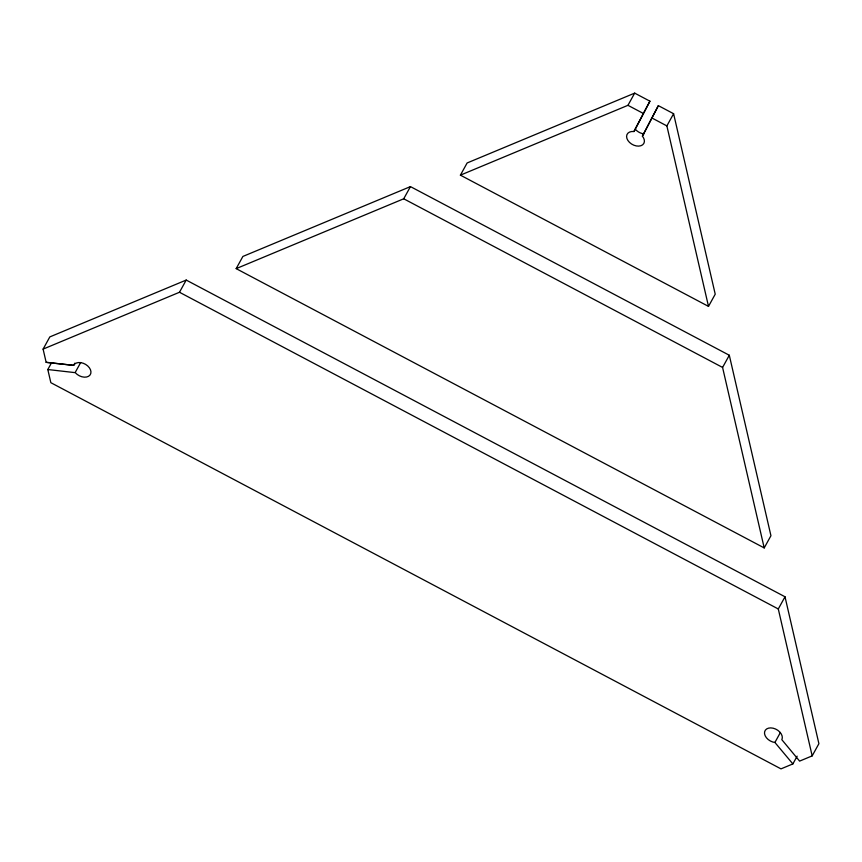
<?xml version="1.0" encoding="UTF-8"?>
<svg xmlns="http://www.w3.org/2000/svg" width="862" height="862" viewBox="0 0 862 862"><rect width="100%" height="100%" fill="white"/><g stroke="black" fill="none" stroke-linecap="round" stroke-linejoin="round"><path stroke-width="1.29" d="M634.055 131.574L649.926 101.188L634.68 93.128L467.129 162.972L460.405 175.158L708.499 306.387L715.223 294.19L673.599 113.709L658.352 105.649L642.395 136.185L643.537 137.834A9.536 6.519 28.9 0 1 638.677 146.12A9.536 6.519 28.9 0 1 626.922 138.48A9.536 6.519 28.9 0 1 633.829 131.52L649.926 101.188M658.352 105.649L642.395 136.185M47.809 369.529L75.306 372.664A9.536 6.519 28.9 0 0 88.452 376.349A9.536 6.519 28.9 0 0 87.687 365.908A9.536 6.519 28.9 0 0 74.671 364.044L73.658 365.359L46.149 362.331L43.1 349.11L49.824 336.913L186.214 280.064L785.013 596.784L818.9 743.69L812.176 755.877L799.613 761.114L781.834 739.682A9.536 6.519 28.9 0 0 775.595 729.036A9.536 6.519 28.9 0 0 764.605 731.849A9.536 6.519 28.9 0 0 772.761 742.01L774.906 742.462L792.868 763.926L780.994 768.872L50.847 382.685L47.809 369.529L51.483 362.88M74.875 363.139L73.658 365.359L46.149 362.331M75.188 372.492L80.694 362.525M43.1 349.11L179.479 292.261L186.214 280.064M236.166 268.632L242.89 256.445L410.452 186.601L729.306 355.252L770.94 535.733L764.206 547.92L236.166 268.632L403.718 198.788L410.452 186.601M460.405 175.158L627.956 105.315L634.68 93.128M708.499 306.387L666.876 125.906L673.599 113.709M764.206 547.92L722.582 367.438L729.306 355.252M812.176 755.877L778.289 608.971L785.013 596.784M774.906 742.462L780.412 732.484M792.868 763.926L797.145 756.168M627.956 105.315L643.203 113.385M651.629 117.835L666.876 125.906M403.718 198.788L722.582 367.438M179.479 292.261L778.289 608.971M643.914 133.879A9.536 6.519 28.9 0 1 635.488 129.419"/></g></svg>
